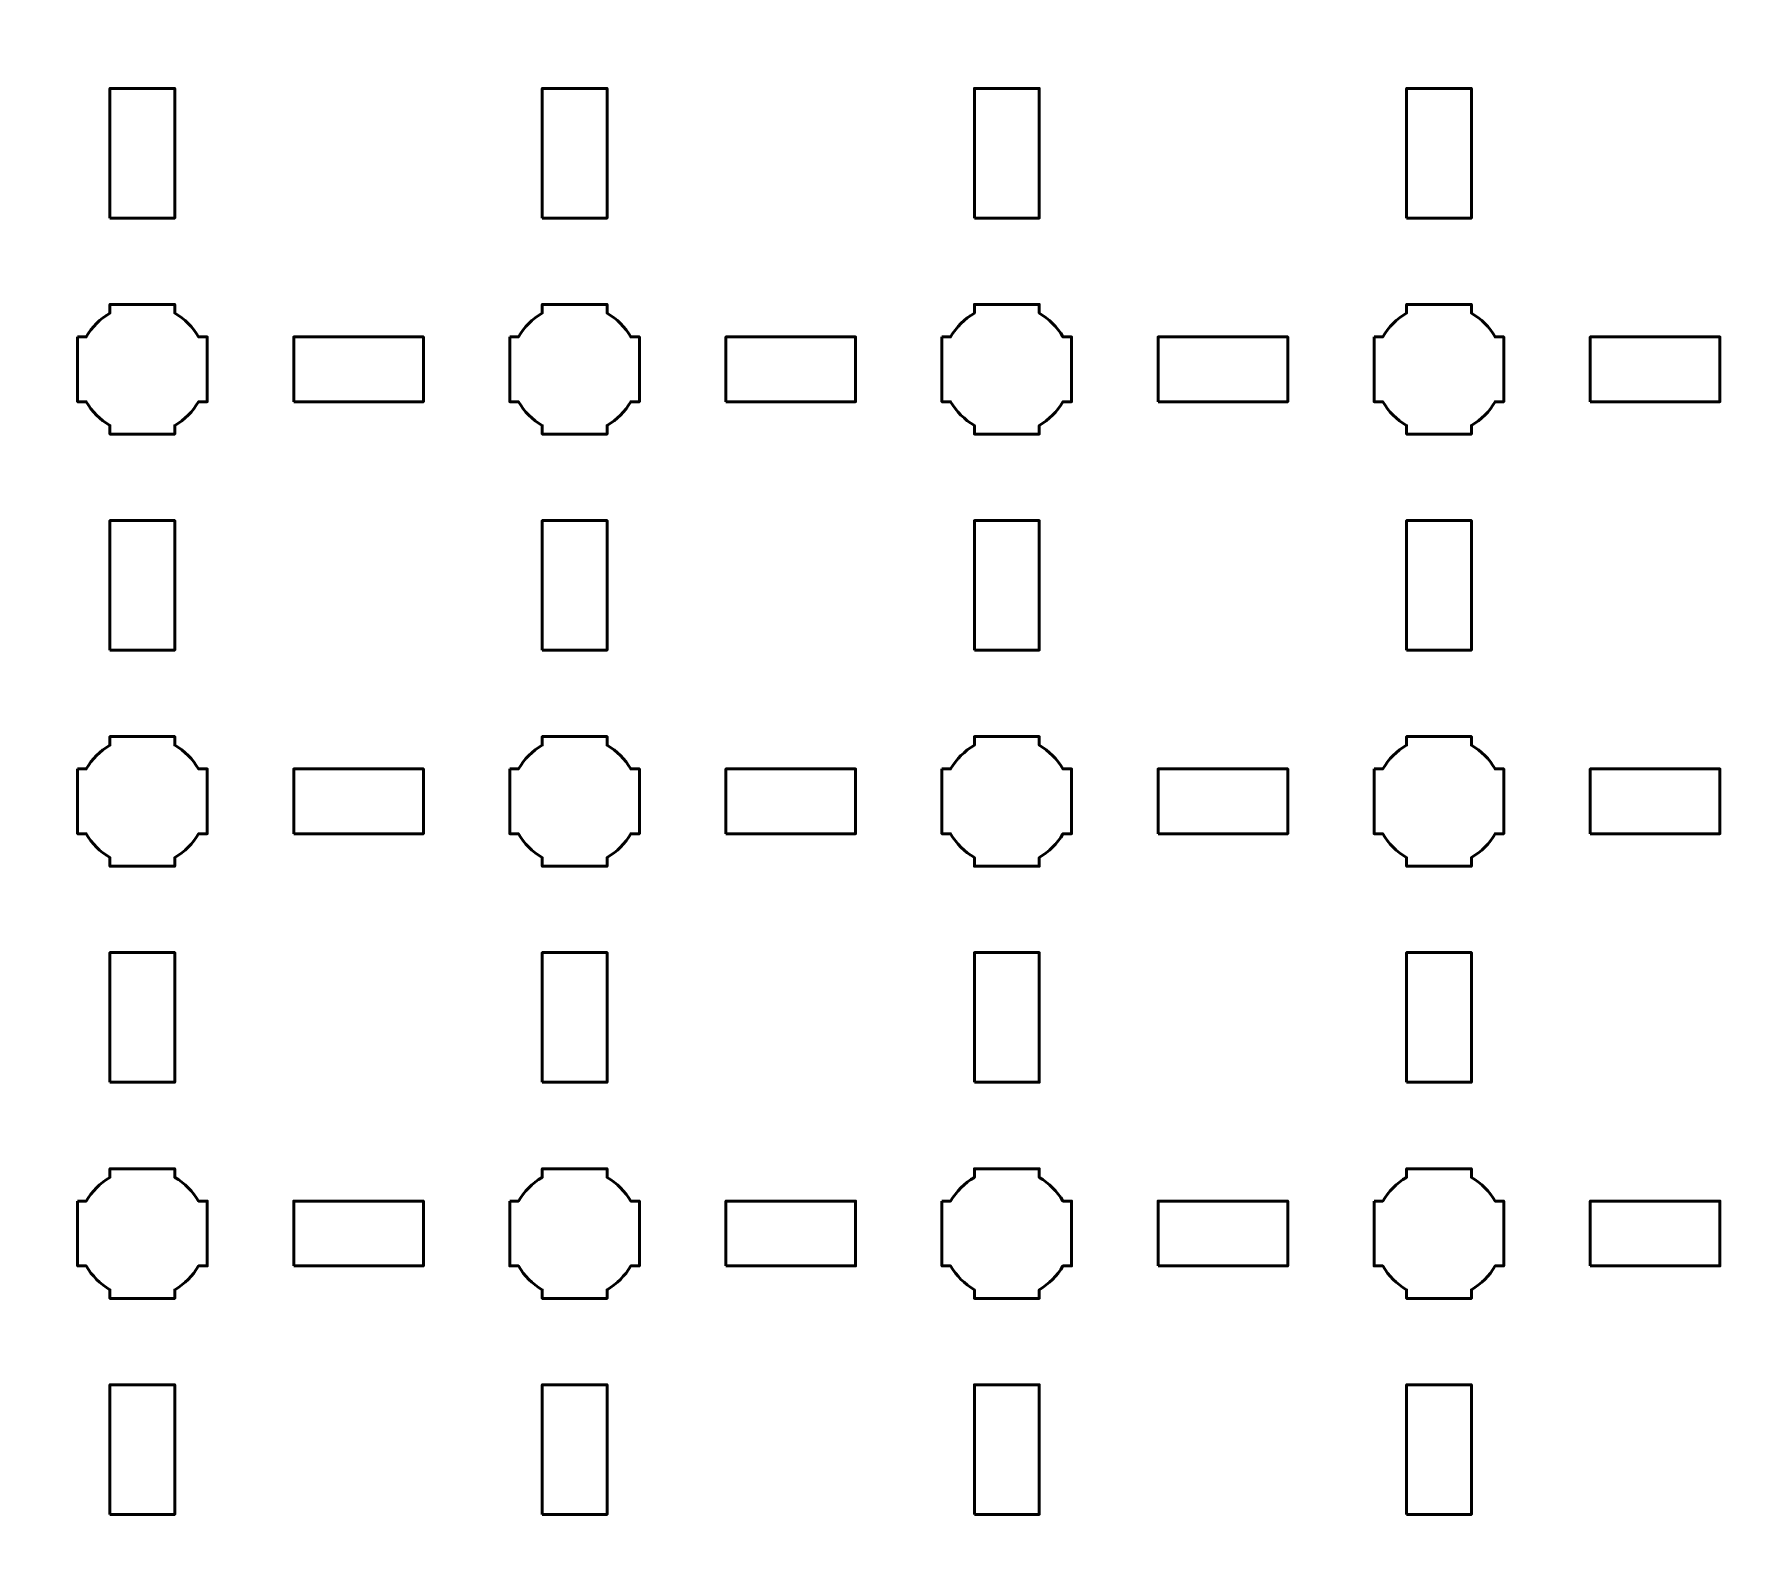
# Model space of a CAD drawing. Header units: centimetres. Extents: x -40.1 to 19.1, y -44.5 to 14.8.
# Drawn here: x 4 to 11.95, y -29.35 to -22.3 of the extents above; entities that cross this region are included whole.
import ezdxf

# ---------------------------------------------------------------- set-up
doc = ezdxf.new("R2010")
doc.units = ezdxf.units.CM
doc.header["$MEASUREMENT"] = 0
doc.layers.add('Layer 1', color=7, linetype='Continuous')

msp = doc.modelspace()

# ---------------------------------------------------------------- linework, layer by layer
at = {"layer": 'Layer 1', "lineweight": 53}
for points in [[(4.35, -23.15), (4.65, -23.15), (4.65, -22.55), (4.35, -22.55), (4.35, -23.15)], [(6.35, -23.15), (6.65, -23.15), (6.65, -22.55), (6.35, -22.55), (6.35, -23.15)], [(8.35, -23.15), (8.65, -23.15), (8.65, -22.55), (8.35, -22.55), (8.35, -23.15)], [(10.35, -23.15), (10.65, -23.15), (10.65, -22.55), (10.35, -22.55), (10.35, -23.15)], [(5.2, -24), (5.8, -24), (5.8, -23.7), (5.2, -23.7), (5.2, -24)], [(7.2, -24), (7.8, -24), (7.8, -23.7), (7.2, -23.7), (7.2, -24)], [(9.2, -24), (9.8, -24), (9.8, -23.7), (9.2, -23.7), (9.2, -24)], [(11.2, -24), (11.8, -24), (11.8, -23.7), (11.2, -23.7), (11.2, -24)], [(4.35, -25.15), (4.65, -25.15), (4.65, -24.55), (4.35, -24.55), (4.35, -25.15)], [(6.35, -25.15), (6.65, -25.15), (6.65, -24.55), (6.35, -24.55), (6.35, -25.15)], [(8.35, -25.15), (8.65, -25.15), (8.65, -24.55), (8.35, -24.55), (8.35, -25.15)], [(10.35, -25.15), (10.65, -25.15), (10.65, -24.55), (10.35, -24.55), (10.35, -25.15)], [(5.2, -26), (5.8, -26), (5.8, -25.7), (5.2, -25.7), (5.2, -26)], [(7.2, -26), (7.8, -26), (7.8, -25.7), (7.2, -25.7), (7.2, -26)], [(9.2, -26), (9.8, -26), (9.8, -25.7), (9.2, -25.7), (9.2, -26)], [(11.2, -26), (11.8, -26), (11.8, -25.7), (11.2, -25.7), (11.2, -26)], [(4.35, -27.15), (4.65, -27.15), (4.65, -26.55), (4.35, -26.55), (4.35, -27.15)], [(6.35, -27.15), (6.65, -27.15), (6.65, -26.55), (6.35, -26.55), (6.35, -27.15)], [(8.35, -27.15), (8.65, -27.15), (8.65, -26.55), (8.35, -26.55), (8.35, -27.15)], [(10.35, -27.15), (10.65, -27.15), (10.65, -26.55), (10.35, -26.55), (10.35, -27.15)], [(5.2, -28), (5.8, -28), (5.8, -27.7), (5.2, -27.7), (5.2, -28)], [(7.2, -28), (7.8, -28), (7.8, -27.7), (7.2, -27.7), (7.2, -28)], [(9.2, -28), (9.8, -28), (9.8, -27.7), (9.2, -27.7), (9.2, -28)], [(11.2, -28), (11.8, -28), (11.8, -27.7), (11.2, -27.7), (11.2, -28)], [(4.35, -29.15), (4.65, -29.15), (4.65, -28.55), (4.35, -28.55), (4.35, -29.15)], [(6.35, -29.15), (6.65, -29.15), (6.65, -28.55), (6.35, -28.55), (6.35, -29.15)], [(8.35, -29.15), (8.65, -29.15), (8.65, -28.55), (8.35, -28.55), (8.35, -29.15)], [(10.35, -29.15), (10.65, -29.15), (10.65, -28.55), (10.35, -28.55), (10.35, -29.15)]]:
    msp.add_lwpolyline(points, close=True, dxfattribs=at)
for points, knots in [([(-40.15, -44), (-40.15, -44), (-40.15, 14.3), (-40.15, 14.3), (-40.15, 14.3), (-40.15, 14.57609), (-39.92609, 14.8), (-39.65, 14.8), (-39.65, 14.8), (-39.65, 14.8), (18.65, 14.8), (18.65, 14.8), (18.65, 14.8), (18.92609, 14.8), (19.15, 14.57609), (19.15, 14.3), (19.15, 14.3), (19.15, 14.3), (19.15, -44), (19.15, -44), (19.15, -44), (19.15, -44.27609), (18.92609, -44.5), (18.65, -44.5), (18.65, -44.5), (18.65, -44.5), (-39.65, -44.5), (-39.65, -44.5), (-39.65, -44.5), (-39.92609, -44.5), (-40.15, -44.27609), (-40.15, -44)], [0, 0, 0, 0, 0.125, 0.125, 0.125, 0.125, 0.25, 0.25, 0.25, 0.25, 0.375, 0.375, 0.375, 0.375, 0.5, 0.5, 0.5, 0.5, 0.625, 0.625, 0.625, 0.625, 0.75, 0.75, 0.75, 0.75, 0.875, 0.875, 0.875, 0.875, 1, 1, 1, 1]), ([(4.2, -23.7), (4.2, -23.7), (4.24015, -23.7), (4.24015, -23.7), (4.24015, -23.7), (4.2665, -23.65447), (4.30447, -23.6165), (4.35, -23.59015), (4.35, -23.59015), (4.35, -23.59015), (4.35, -23.55), (4.35, -23.55), (4.35, -23.55), (4.35, -23.55), (4.5, -23.55), (4.5, -23.55), (4.5, -23.55), (4.5, -23.55), (4.65, -23.55), (4.65, -23.55), (4.65, -23.55), (4.65, -23.55), (4.65, -23.59015), (4.65, -23.59015), (4.65, -23.59015), (4.69553, -23.6165), (4.7335, -23.65447), (4.75985, -23.7), (4.75985, -23.7), (4.75985, -23.7), (4.8, -23.7), (4.8, -23.7), (4.8, -23.7), (4.8, -23.7), (4.8, -23.85), (4.8, -23.85), (4.8, -23.85), (4.8, -23.85), (4.8, -24), (4.8, -24), (4.8, -24), (4.8, -24), (4.75985, -24), (4.75985, -24), (4.75985, -24), (4.7335, -24.04553), (4.69553, -24.0835), (4.65, -24.10985), (4.65, -24.10985), (4.65, -24.10985), (4.65, -24.15), (4.65, -24.15), (4.65, -24.15), (4.65, -24.15), (4.5, -24.15), (4.5, -24.15), (4.5, -24.15), (4.5, -24.15), (4.35, -24.15), (4.35, -24.15), (4.35, -24.15), (4.35, -24.15), (4.35, -24.10985), (4.35, -24.10985), (4.35, -24.10985), (4.30447, -24.0835), (4.2665, -24.04553), (4.24015, -24), (4.24015, -24), (4.24015, -24), (4.2, -24), (4.2, -24), (4.2, -24), (4.2, -24), (4.2, -23.85), (4.2, -23.85), (4.2, -23.85), (4.2, -23.85), (4.2, -23.7), (4.2, -23.7)], [0, 0, 0, 0, 0.05, 0.05, 0.05, 0.05, 0.1, 0.1, 0.1, 0.1, 0.15, 0.15, 0.15, 0.15, 0.2, 0.2, 0.2, 0.2, 0.25, 0.25, 0.25, 0.25, 0.3, 0.3, 0.3, 0.3, 0.35, 0.35, 0.35, 0.35, 0.4, 0.4, 0.4, 0.4, 0.45, 0.45, 0.45, 0.45, 0.5, 0.5, 0.5, 0.5, 0.55, 0.55, 0.55, 0.55, 0.6, 0.6, 0.6, 0.6, 0.65, 0.65, 0.65, 0.65, 0.7, 0.7, 0.7, 0.7, 0.75, 0.75, 0.75, 0.75, 0.8, 0.8, 0.8, 0.8, 0.85, 0.85, 0.85, 0.85, 0.9, 0.9, 0.9, 0.9, 0.95, 0.95, 0.95, 0.95, 1, 1, 1, 1]), ([(6.2, -23.7), (6.2, -23.7), (6.24015, -23.7), (6.24015, -23.7), (6.24015, -23.7), (6.2665, -23.65447), (6.30447, -23.6165), (6.35, -23.59015), (6.35, -23.59015), (6.35, -23.59015), (6.35, -23.55), (6.35, -23.55), (6.35, -23.55), (6.35, -23.55), (6.5, -23.55), (6.5, -23.55), (6.5, -23.55), (6.5, -23.55), (6.65, -23.55), (6.65, -23.55), (6.65, -23.55), (6.65, -23.55), (6.65, -23.59015), (6.65, -23.59015), (6.65, -23.59015), (6.69553, -23.6165), (6.7335, -23.65447), (6.75985, -23.7), (6.75985, -23.7), (6.75985, -23.7), (6.8, -23.7), (6.8, -23.7), (6.8, -23.7), (6.8, -23.7), (6.8, -23.85), (6.8, -23.85), (6.8, -23.85), (6.8, -23.85), (6.8, -24), (6.8, -24), (6.8, -24), (6.8, -24), (6.75985, -24), (6.75985, -24), (6.75985, -24), (6.7335, -24.04553), (6.69553, -24.0835), (6.65, -24.10985), (6.65, -24.10985), (6.65, -24.10985), (6.65, -24.15), (6.65, -24.15), (6.65, -24.15), (6.65, -24.15), (6.5, -24.15), (6.5, -24.15), (6.5, -24.15), (6.5, -24.15), (6.35, -24.15), (6.35, -24.15), (6.35, -24.15), (6.35, -24.15), (6.35, -24.10985), (6.35, -24.10985), (6.35, -24.10985), (6.30447, -24.0835), (6.2665, -24.04553), (6.24015, -24), (6.24015, -24), (6.24015, -24), (6.2, -24), (6.2, -24), (6.2, -24), (6.2, -24), (6.2, -23.85), (6.2, -23.85), (6.2, -23.85), (6.2, -23.85), (6.2, -23.7), (6.2, -23.7)], [0, 0, 0, 0, 0.05, 0.05, 0.05, 0.05, 0.1, 0.1, 0.1, 0.1, 0.15, 0.15, 0.15, 0.15, 0.2, 0.2, 0.2, 0.2, 0.25, 0.25, 0.25, 0.25, 0.3, 0.3, 0.3, 0.3, 0.35, 0.35, 0.35, 0.35, 0.4, 0.4, 0.4, 0.4, 0.45, 0.45, 0.45, 0.45, 0.5, 0.5, 0.5, 0.5, 0.55, 0.55, 0.55, 0.55, 0.6, 0.6, 0.6, 0.6, 0.65, 0.65, 0.65, 0.65, 0.7, 0.7, 0.7, 0.7, 0.75, 0.75, 0.75, 0.75, 0.8, 0.8, 0.8, 0.8, 0.85, 0.85, 0.85, 0.85, 0.9, 0.9, 0.9, 0.9, 0.95, 0.95, 0.95, 0.95, 1, 1, 1, 1]), ([(8.2, -23.7), (8.2, -23.7), (8.24015, -23.7), (8.24015, -23.7), (8.24015, -23.7), (8.2665, -23.65447), (8.30447, -23.6165), (8.35, -23.59015), (8.35, -23.59015), (8.35, -23.59015), (8.35, -23.55), (8.35, -23.55), (8.35, -23.55), (8.35, -23.55), (8.5, -23.55), (8.5, -23.55), (8.5, -23.55), (8.5, -23.55), (8.65, -23.55), (8.65, -23.55), (8.65, -23.55), (8.65, -23.55), (8.65, -23.59015), (8.65, -23.59015), (8.65, -23.59015), (8.69553, -23.6165), (8.7335, -23.65447), (8.75985, -23.7), (8.75985, -23.7), (8.75985, -23.7), (8.8, -23.7), (8.8, -23.7), (8.8, -23.7), (8.8, -23.7), (8.8, -23.85), (8.8, -23.85), (8.8, -23.85), (8.8, -23.85), (8.8, -24), (8.8, -24), (8.8, -24), (8.8, -24), (8.75985, -24), (8.75985, -24), (8.75985, -24), (8.7335, -24.04553), (8.69553, -24.0835), (8.65, -24.10985), (8.65, -24.10985), (8.65, -24.10985), (8.65, -24.15), (8.65, -24.15), (8.65, -24.15), (8.65, -24.15), (8.5, -24.15), (8.5, -24.15), (8.5, -24.15), (8.5, -24.15), (8.35, -24.15), (8.35, -24.15), (8.35, -24.15), (8.35, -24.15), (8.35, -24.10985), (8.35, -24.10985), (8.35, -24.10985), (8.30447, -24.0835), (8.2665, -24.04553), (8.24015, -24), (8.24015, -24), (8.24015, -24), (8.2, -24), (8.2, -24), (8.2, -24), (8.2, -24), (8.2, -23.85), (8.2, -23.85), (8.2, -23.85), (8.2, -23.85), (8.2, -23.7), (8.2, -23.7)], [0, 0, 0, 0, 0.05, 0.05, 0.05, 0.05, 0.1, 0.1, 0.1, 0.1, 0.15, 0.15, 0.15, 0.15, 0.2, 0.2, 0.2, 0.2, 0.25, 0.25, 0.25, 0.25, 0.3, 0.3, 0.3, 0.3, 0.35, 0.35, 0.35, 0.35, 0.4, 0.4, 0.4, 0.4, 0.45, 0.45, 0.45, 0.45, 0.5, 0.5, 0.5, 0.5, 0.55, 0.55, 0.55, 0.55, 0.6, 0.6, 0.6, 0.6, 0.65, 0.65, 0.65, 0.65, 0.7, 0.7, 0.7, 0.7, 0.75, 0.75, 0.75, 0.75, 0.8, 0.8, 0.8, 0.8, 0.85, 0.85, 0.85, 0.85, 0.9, 0.9, 0.9, 0.9, 0.95, 0.95, 0.95, 0.95, 1, 1, 1, 1]), ([(10.2, -23.7), (10.2, -23.7), (10.24015, -23.7), (10.24015, -23.7), (10.24015, -23.7), (10.2665, -23.65447), (10.30447, -23.6165), (10.35, -23.59015), (10.35, -23.59015), (10.35, -23.59015), (10.35, -23.55), (10.35, -23.55), (10.35, -23.55), (10.35, -23.55), (10.5, -23.55), (10.5, -23.55), (10.5, -23.55), (10.5, -23.55), (10.65, -23.55), (10.65, -23.55), (10.65, -23.55), (10.65, -23.55), (10.65, -23.59015), (10.65, -23.59015), (10.65, -23.59015), (10.69553, -23.6165), (10.7335, -23.65447), (10.75985, -23.7), (10.75985, -23.7), (10.75985, -23.7), (10.8, -23.7), (10.8, -23.7), (10.8, -23.7), (10.8, -23.7), (10.8, -23.85), (10.8, -23.85), (10.8, -23.85), (10.8, -23.85), (10.8, -24), (10.8, -24), (10.8, -24), (10.8, -24), (10.75985, -24), (10.75985, -24), (10.75985, -24), (10.7335, -24.04553), (10.69553, -24.0835), (10.65, -24.10985), (10.65, -24.10985), (10.65, -24.10985), (10.65, -24.15), (10.65, -24.15), (10.65, -24.15), (10.65, -24.15), (10.5, -24.15), (10.5, -24.15), (10.5, -24.15), (10.5, -24.15), (10.35, -24.15), (10.35, -24.15), (10.35, -24.15), (10.35, -24.15), (10.35, -24.10985), (10.35, -24.10985), (10.35, -24.10985), (10.30447, -24.0835), (10.2665, -24.04553), (10.24015, -24), (10.24015, -24), (10.24015, -24), (10.2, -24), (10.2, -24), (10.2, -24), (10.2, -24), (10.2, -23.85), (10.2, -23.85), (10.2, -23.85), (10.2, -23.85), (10.2, -23.7), (10.2, -23.7)], [0, 0, 0, 0, 0.05, 0.05, 0.05, 0.05, 0.1, 0.1, 0.1, 0.1, 0.15, 0.15, 0.15, 0.15, 0.2, 0.2, 0.2, 0.2, 0.25, 0.25, 0.25, 0.25, 0.3, 0.3, 0.3, 0.3, 0.35, 0.35, 0.35, 0.35, 0.4, 0.4, 0.4, 0.4, 0.45, 0.45, 0.45, 0.45, 0.5, 0.5, 0.5, 0.5, 0.55, 0.55, 0.55, 0.55, 0.6, 0.6, 0.6, 0.6, 0.65, 0.65, 0.65, 0.65, 0.7, 0.7, 0.7, 0.7, 0.75, 0.75, 0.75, 0.75, 0.8, 0.8, 0.8, 0.8, 0.85, 0.85, 0.85, 0.85, 0.9, 0.9, 0.9, 0.9, 0.95, 0.95, 0.95, 0.95, 1, 1, 1, 1]), ([(4.2, -25.7), (4.2, -25.7), (4.24015, -25.7), (4.24015, -25.7), (4.24015, -25.7), (4.2665, -25.65447), (4.30447, -25.6165), (4.35, -25.59015), (4.35, -25.59015), (4.35, -25.59015), (4.35, -25.55), (4.35, -25.55), (4.35, -25.55), (4.35, -25.55), (4.5, -25.55), (4.5, -25.55), (4.5, -25.55), (4.5, -25.55), (4.65, -25.55), (4.65, -25.55), (4.65, -25.55), (4.65, -25.55), (4.65, -25.59015), (4.65, -25.59015), (4.65, -25.59015), (4.69553, -25.6165), (4.7335, -25.65447), (4.75985, -25.7), (4.75985, -25.7), (4.75985, -25.7), (4.8, -25.7), (4.8, -25.7), (4.8, -25.7), (4.8, -25.7), (4.8, -25.85), (4.8, -25.85), (4.8, -25.85), (4.8, -25.85), (4.8, -26), (4.8, -26), (4.8, -26), (4.8, -26), (4.75985, -26), (4.75985, -26), (4.75985, -26), (4.7335, -26.04553), (4.69553, -26.0835), (4.65, -26.10985), (4.65, -26.10985), (4.65, -26.10985), (4.65, -26.15), (4.65, -26.15), (4.65, -26.15), (4.65, -26.15), (4.5, -26.15), (4.5, -26.15), (4.5, -26.15), (4.5, -26.15), (4.35, -26.15), (4.35, -26.15), (4.35, -26.15), (4.35, -26.15), (4.35, -26.10985), (4.35, -26.10985), (4.35, -26.10985), (4.30447, -26.0835), (4.2665, -26.04553), (4.24015, -26), (4.24015, -26), (4.24015, -26), (4.2, -26), (4.2, -26), (4.2, -26), (4.2, -26), (4.2, -25.85), (4.2, -25.85), (4.2, -25.85), (4.2, -25.85), (4.2, -25.7), (4.2, -25.7)], [0, 0, 0, 0, 0.05, 0.05, 0.05, 0.05, 0.1, 0.1, 0.1, 0.1, 0.15, 0.15, 0.15, 0.15, 0.2, 0.2, 0.2, 0.2, 0.25, 0.25, 0.25, 0.25, 0.3, 0.3, 0.3, 0.3, 0.35, 0.35, 0.35, 0.35, 0.4, 0.4, 0.4, 0.4, 0.45, 0.45, 0.45, 0.45, 0.5, 0.5, 0.5, 0.5, 0.55, 0.55, 0.55, 0.55, 0.6, 0.6, 0.6, 0.6, 0.65, 0.65, 0.65, 0.65, 0.7, 0.7, 0.7, 0.7, 0.75, 0.75, 0.75, 0.75, 0.8, 0.8, 0.8, 0.8, 0.85, 0.85, 0.85, 0.85, 0.9, 0.9, 0.9, 0.9, 0.95, 0.95, 0.95, 0.95, 1, 1, 1, 1]), ([(6.2, -25.7), (6.2, -25.7), (6.24015, -25.7), (6.24015, -25.7), (6.24015, -25.7), (6.2665, -25.65447), (6.30447, -25.6165), (6.35, -25.59015), (6.35, -25.59015), (6.35, -25.59015), (6.35, -25.55), (6.35, -25.55), (6.35, -25.55), (6.35, -25.55), (6.5, -25.55), (6.5, -25.55), (6.5, -25.55), (6.5, -25.55), (6.65, -25.55), (6.65, -25.55), (6.65, -25.55), (6.65, -25.55), (6.65, -25.59015), (6.65, -25.59015), (6.65, -25.59015), (6.69553, -25.6165), (6.7335, -25.65447), (6.75985, -25.7), (6.75985, -25.7), (6.75985, -25.7), (6.8, -25.7), (6.8, -25.7), (6.8, -25.7), (6.8, -25.7), (6.8, -25.85), (6.8, -25.85), (6.8, -25.85), (6.8, -25.85), (6.8, -26), (6.8, -26), (6.8, -26), (6.8, -26), (6.75985, -26), (6.75985, -26), (6.75985, -26), (6.7335, -26.04553), (6.69553, -26.0835), (6.65, -26.10985), (6.65, -26.10985), (6.65, -26.10985), (6.65, -26.15), (6.65, -26.15), (6.65, -26.15), (6.65, -26.15), (6.5, -26.15), (6.5, -26.15), (6.5, -26.15), (6.5, -26.15), (6.35, -26.15), (6.35, -26.15), (6.35, -26.15), (6.35, -26.15), (6.35, -26.10985), (6.35, -26.10985), (6.35, -26.10985), (6.30447, -26.0835), (6.2665, -26.04553), (6.24015, -26), (6.24015, -26), (6.24015, -26), (6.2, -26), (6.2, -26), (6.2, -26), (6.2, -26), (6.2, -25.85), (6.2, -25.85), (6.2, -25.85), (6.2, -25.85), (6.2, -25.7), (6.2, -25.7)], [0, 0, 0, 0, 0.05, 0.05, 0.05, 0.05, 0.1, 0.1, 0.1, 0.1, 0.15, 0.15, 0.15, 0.15, 0.2, 0.2, 0.2, 0.2, 0.25, 0.25, 0.25, 0.25, 0.3, 0.3, 0.3, 0.3, 0.35, 0.35, 0.35, 0.35, 0.4, 0.4, 0.4, 0.4, 0.45, 0.45, 0.45, 0.45, 0.5, 0.5, 0.5, 0.5, 0.55, 0.55, 0.55, 0.55, 0.6, 0.6, 0.6, 0.6, 0.65, 0.65, 0.65, 0.65, 0.7, 0.7, 0.7, 0.7, 0.75, 0.75, 0.75, 0.75, 0.8, 0.8, 0.8, 0.8, 0.85, 0.85, 0.85, 0.85, 0.9, 0.9, 0.9, 0.9, 0.95, 0.95, 0.95, 0.95, 1, 1, 1, 1]), ([(8.2, -25.7), (8.2, -25.7), (8.24015, -25.7), (8.24015, -25.7), (8.24015, -25.7), (8.2665, -25.65447), (8.30447, -25.6165), (8.35, -25.59015), (8.35, -25.59015), (8.35, -25.59015), (8.35, -25.55), (8.35, -25.55), (8.35, -25.55), (8.35, -25.55), (8.5, -25.55), (8.5, -25.55), (8.5, -25.55), (8.5, -25.55), (8.65, -25.55), (8.65, -25.55), (8.65, -25.55), (8.65, -25.55), (8.65, -25.59015), (8.65, -25.59015), (8.65, -25.59015), (8.69553, -25.6165), (8.7335, -25.65447), (8.75985, -25.7), (8.75985, -25.7), (8.75985, -25.7), (8.8, -25.7), (8.8, -25.7), (8.8, -25.7), (8.8, -25.7), (8.8, -25.85), (8.8, -25.85), (8.8, -25.85), (8.8, -25.85), (8.8, -26), (8.8, -26), (8.8, -26), (8.8, -26), (8.75985, -26), (8.75985, -26), (8.75985, -26), (8.7335, -26.04553), (8.69553, -26.0835), (8.65, -26.10985), (8.65, -26.10985), (8.65, -26.10985), (8.65, -26.15), (8.65, -26.15), (8.65, -26.15), (8.65, -26.15), (8.5, -26.15), (8.5, -26.15), (8.5, -26.15), (8.5, -26.15), (8.35, -26.15), (8.35, -26.15), (8.35, -26.15), (8.35, -26.15), (8.35, -26.10985), (8.35, -26.10985), (8.35, -26.10985), (8.30447, -26.0835), (8.2665, -26.04553), (8.24015, -26), (8.24015, -26), (8.24015, -26), (8.2, -26), (8.2, -26), (8.2, -26), (8.2, -26), (8.2, -25.85), (8.2, -25.85), (8.2, -25.85), (8.2, -25.85), (8.2, -25.7), (8.2, -25.7)], [0, 0, 0, 0, 0.05, 0.05, 0.05, 0.05, 0.1, 0.1, 0.1, 0.1, 0.15, 0.15, 0.15, 0.15, 0.2, 0.2, 0.2, 0.2, 0.25, 0.25, 0.25, 0.25, 0.3, 0.3, 0.3, 0.3, 0.35, 0.35, 0.35, 0.35, 0.4, 0.4, 0.4, 0.4, 0.45, 0.45, 0.45, 0.45, 0.5, 0.5, 0.5, 0.5, 0.55, 0.55, 0.55, 0.55, 0.6, 0.6, 0.6, 0.6, 0.65, 0.65, 0.65, 0.65, 0.7, 0.7, 0.7, 0.7, 0.75, 0.75, 0.75, 0.75, 0.8, 0.8, 0.8, 0.8, 0.85, 0.85, 0.85, 0.85, 0.9, 0.9, 0.9, 0.9, 0.95, 0.95, 0.95, 0.95, 1, 1, 1, 1]), ([(10.2, -25.7), (10.2, -25.7), (10.24015, -25.7), (10.24015, -25.7), (10.24015, -25.7), (10.2665, -25.65447), (10.30447, -25.6165), (10.35, -25.59015), (10.35, -25.59015), (10.35, -25.59015), (10.35, -25.55), (10.35, -25.55), (10.35, -25.55), (10.35, -25.55), (10.5, -25.55), (10.5, -25.55), (10.5, -25.55), (10.5, -25.55), (10.65, -25.55), (10.65, -25.55), (10.65, -25.55), (10.65, -25.55), (10.65, -25.59015), (10.65, -25.59015), (10.65, -25.59015), (10.69553, -25.6165), (10.7335, -25.65447), (10.75985, -25.7), (10.75985, -25.7), (10.75985, -25.7), (10.8, -25.7), (10.8, -25.7), (10.8, -25.7), (10.8, -25.7), (10.8, -25.85), (10.8, -25.85), (10.8, -25.85), (10.8, -25.85), (10.8, -26), (10.8, -26), (10.8, -26), (10.8, -26), (10.75985, -26), (10.75985, -26), (10.75985, -26), (10.7335, -26.04553), (10.69553, -26.0835), (10.65, -26.10985), (10.65, -26.10985), (10.65, -26.10985), (10.65, -26.15), (10.65, -26.15), (10.65, -26.15), (10.65, -26.15), (10.5, -26.15), (10.5, -26.15), (10.5, -26.15), (10.5, -26.15), (10.35, -26.15), (10.35, -26.15), (10.35, -26.15), (10.35, -26.15), (10.35, -26.10985), (10.35, -26.10985), (10.35, -26.10985), (10.30447, -26.0835), (10.2665, -26.04553), (10.24015, -26), (10.24015, -26), (10.24015, -26), (10.2, -26), (10.2, -26), (10.2, -26), (10.2, -26), (10.2, -25.85), (10.2, -25.85), (10.2, -25.85), (10.2, -25.85), (10.2, -25.7), (10.2, -25.7)], [0, 0, 0, 0, 0.05, 0.05, 0.05, 0.05, 0.1, 0.1, 0.1, 0.1, 0.15, 0.15, 0.15, 0.15, 0.2, 0.2, 0.2, 0.2, 0.25, 0.25, 0.25, 0.25, 0.3, 0.3, 0.3, 0.3, 0.35, 0.35, 0.35, 0.35, 0.4, 0.4, 0.4, 0.4, 0.45, 0.45, 0.45, 0.45, 0.5, 0.5, 0.5, 0.5, 0.55, 0.55, 0.55, 0.55, 0.6, 0.6, 0.6, 0.6, 0.65, 0.65, 0.65, 0.65, 0.7, 0.7, 0.7, 0.7, 0.75, 0.75, 0.75, 0.75, 0.8, 0.8, 0.8, 0.8, 0.85, 0.85, 0.85, 0.85, 0.9, 0.9, 0.9, 0.9, 0.95, 0.95, 0.95, 0.95, 1, 1, 1, 1]), ([(4.2, -27.7), (4.2, -27.7), (4.24015, -27.7), (4.24015, -27.7), (4.24015, -27.7), (4.2665, -27.65447), (4.30447, -27.6165), (4.35, -27.59015), (4.35, -27.59015), (4.35, -27.59015), (4.35, -27.55), (4.35, -27.55), (4.35, -27.55), (4.35, -27.55), (4.5, -27.55), (4.5, -27.55), (4.5, -27.55), (4.5, -27.55), (4.65, -27.55), (4.65, -27.55), (4.65, -27.55), (4.65, -27.55), (4.65, -27.59015), (4.65, -27.59015), (4.65, -27.59015), (4.69553, -27.6165), (4.7335, -27.65447), (4.75985, -27.7), (4.75985, -27.7), (4.75985, -27.7), (4.8, -27.7), (4.8, -27.7), (4.8, -27.7), (4.8, -27.7), (4.8, -27.85), (4.8, -27.85), (4.8, -27.85), (4.8, -27.85), (4.8, -28), (4.8, -28), (4.8, -28), (4.8, -28), (4.75985, -28), (4.75985, -28), (4.75985, -28), (4.7335, -28.04553), (4.69553, -28.0835), (4.65, -28.10985), (4.65, -28.10985), (4.65, -28.10985), (4.65, -28.15), (4.65, -28.15), (4.65, -28.15), (4.65, -28.15), (4.5, -28.15), (4.5, -28.15), (4.5, -28.15), (4.5, -28.15), (4.35, -28.15), (4.35, -28.15), (4.35, -28.15), (4.35, -28.15), (4.35, -28.10985), (4.35, -28.10985), (4.35, -28.10985), (4.30447, -28.0835), (4.2665, -28.04553), (4.24015, -28), (4.24015, -28), (4.24015, -28), (4.2, -28), (4.2, -28), (4.2, -28), (4.2, -28), (4.2, -27.85), (4.2, -27.85), (4.2, -27.85), (4.2, -27.85), (4.2, -27.7), (4.2, -27.7)], [0, 0, 0, 0, 0.05, 0.05, 0.05, 0.05, 0.1, 0.1, 0.1, 0.1, 0.15, 0.15, 0.15, 0.15, 0.2, 0.2, 0.2, 0.2, 0.25, 0.25, 0.25, 0.25, 0.3, 0.3, 0.3, 0.3, 0.35, 0.35, 0.35, 0.35, 0.4, 0.4, 0.4, 0.4, 0.45, 0.45, 0.45, 0.45, 0.5, 0.5, 0.5, 0.5, 0.55, 0.55, 0.55, 0.55, 0.6, 0.6, 0.6, 0.6, 0.65, 0.65, 0.65, 0.65, 0.7, 0.7, 0.7, 0.7, 0.75, 0.75, 0.75, 0.75, 0.8, 0.8, 0.8, 0.8, 0.85, 0.85, 0.85, 0.85, 0.9, 0.9, 0.9, 0.9, 0.95, 0.95, 0.95, 0.95, 1, 1, 1, 1]), ([(6.2, -27.7), (6.2, -27.7), (6.24015, -27.7), (6.24015, -27.7), (6.24015, -27.7), (6.2665, -27.65447), (6.30447, -27.6165), (6.35, -27.59015), (6.35, -27.59015), (6.35, -27.59015), (6.35, -27.55), (6.35, -27.55), (6.35, -27.55), (6.35, -27.55), (6.5, -27.55), (6.5, -27.55), (6.5, -27.55), (6.5, -27.55), (6.65, -27.55), (6.65, -27.55), (6.65, -27.55), (6.65, -27.55), (6.65, -27.59015), (6.65, -27.59015), (6.65, -27.59015), (6.69553, -27.6165), (6.7335, -27.65447), (6.75985, -27.7), (6.75985, -27.7), (6.75985, -27.7), (6.8, -27.7), (6.8, -27.7), (6.8, -27.7), (6.8, -27.7), (6.8, -27.85), (6.8, -27.85), (6.8, -27.85), (6.8, -27.85), (6.8, -28), (6.8, -28), (6.8, -28), (6.8, -28), (6.75985, -28), (6.75985, -28), (6.75985, -28), (6.7335, -28.04553), (6.69553, -28.0835), (6.65, -28.10985), (6.65, -28.10985), (6.65, -28.10985), (6.65, -28.15), (6.65, -28.15), (6.65, -28.15), (6.65, -28.15), (6.5, -28.15), (6.5, -28.15), (6.5, -28.15), (6.5, -28.15), (6.35, -28.15), (6.35, -28.15), (6.35, -28.15), (6.35, -28.15), (6.35, -28.10985), (6.35, -28.10985), (6.35, -28.10985), (6.30447, -28.0835), (6.2665, -28.04553), (6.24015, -28), (6.24015, -28), (6.24015, -28), (6.2, -28), (6.2, -28), (6.2, -28), (6.2, -28), (6.2, -27.85), (6.2, -27.85), (6.2, -27.85), (6.2, -27.85), (6.2, -27.7), (6.2, -27.7)], [0, 0, 0, 0, 0.05, 0.05, 0.05, 0.05, 0.1, 0.1, 0.1, 0.1, 0.15, 0.15, 0.15, 0.15, 0.2, 0.2, 0.2, 0.2, 0.25, 0.25, 0.25, 0.25, 0.3, 0.3, 0.3, 0.3, 0.35, 0.35, 0.35, 0.35, 0.4, 0.4, 0.4, 0.4, 0.45, 0.45, 0.45, 0.45, 0.5, 0.5, 0.5, 0.5, 0.55, 0.55, 0.55, 0.55, 0.6, 0.6, 0.6, 0.6, 0.65, 0.65, 0.65, 0.65, 0.7, 0.7, 0.7, 0.7, 0.75, 0.75, 0.75, 0.75, 0.8, 0.8, 0.8, 0.8, 0.85, 0.85, 0.85, 0.85, 0.9, 0.9, 0.9, 0.9, 0.95, 0.95, 0.95, 0.95, 1, 1, 1, 1]), ([(8.2, -27.7), (8.2, -27.7), (8.24015, -27.7), (8.24015, -27.7), (8.24015, -27.7), (8.2665, -27.65447), (8.30447, -27.6165), (8.35, -27.59015), (8.35, -27.59015), (8.35, -27.59015), (8.35, -27.55), (8.35, -27.55), (8.35, -27.55), (8.35, -27.55), (8.5, -27.55), (8.5, -27.55), (8.5, -27.55), (8.5, -27.55), (8.65, -27.55), (8.65, -27.55), (8.65, -27.55), (8.65, -27.55), (8.65, -27.59015), (8.65, -27.59015), (8.65, -27.59015), (8.69553, -27.6165), (8.7335, -27.65447), (8.75985, -27.7), (8.75985, -27.7), (8.75985, -27.7), (8.8, -27.7), (8.8, -27.7), (8.8, -27.7), (8.8, -27.7), (8.8, -27.85), (8.8, -27.85), (8.8, -27.85), (8.8, -27.85), (8.8, -28), (8.8, -28), (8.8, -28), (8.8, -28), (8.75985, -28), (8.75985, -28), (8.75985, -28), (8.7335, -28.04553), (8.69553, -28.0835), (8.65, -28.10985), (8.65, -28.10985), (8.65, -28.10985), (8.65, -28.15), (8.65, -28.15), (8.65, -28.15), (8.65, -28.15), (8.5, -28.15), (8.5, -28.15), (8.5, -28.15), (8.5, -28.15), (8.35, -28.15), (8.35, -28.15), (8.35, -28.15), (8.35, -28.15), (8.35, -28.10985), (8.35, -28.10985), (8.35, -28.10985), (8.30447, -28.0835), (8.2665, -28.04553), (8.24015, -28), (8.24015, -28), (8.24015, -28), (8.2, -28), (8.2, -28), (8.2, -28), (8.2, -28), (8.2, -27.85), (8.2, -27.85), (8.2, -27.85), (8.2, -27.85), (8.2, -27.7), (8.2, -27.7)], [0, 0, 0, 0, 0.05, 0.05, 0.05, 0.05, 0.1, 0.1, 0.1, 0.1, 0.15, 0.15, 0.15, 0.15, 0.2, 0.2, 0.2, 0.2, 0.25, 0.25, 0.25, 0.25, 0.3, 0.3, 0.3, 0.3, 0.35, 0.35, 0.35, 0.35, 0.4, 0.4, 0.4, 0.4, 0.45, 0.45, 0.45, 0.45, 0.5, 0.5, 0.5, 0.5, 0.55, 0.55, 0.55, 0.55, 0.6, 0.6, 0.6, 0.6, 0.65, 0.65, 0.65, 0.65, 0.7, 0.7, 0.7, 0.7, 0.75, 0.75, 0.75, 0.75, 0.8, 0.8, 0.8, 0.8, 0.85, 0.85, 0.85, 0.85, 0.9, 0.9, 0.9, 0.9, 0.95, 0.95, 0.95, 0.95, 1, 1, 1, 1]), ([(10.2, -27.7), (10.2, -27.7), (10.24015, -27.7), (10.24015, -27.7), (10.24015, -27.7), (10.2665, -27.65447), (10.30447, -27.6165), (10.35, -27.59015), (10.35, -27.59015), (10.35, -27.59015), (10.35, -27.55), (10.35, -27.55), (10.35, -27.55), (10.35, -27.55), (10.5, -27.55), (10.5, -27.55), (10.5, -27.55), (10.5, -27.55), (10.65, -27.55), (10.65, -27.55), (10.65, -27.55), (10.65, -27.55), (10.65, -27.59015), (10.65, -27.59015), (10.65, -27.59015), (10.69553, -27.6165), (10.7335, -27.65447), (10.75985, -27.7), (10.75985, -27.7), (10.75985, -27.7), (10.8, -27.7), (10.8, -27.7), (10.8, -27.7), (10.8, -27.7), (10.8, -27.85), (10.8, -27.85), (10.8, -27.85), (10.8, -27.85), (10.8, -28), (10.8, -28), (10.8, -28), (10.8, -28), (10.75985, -28), (10.75985, -28), (10.75985, -28), (10.7335, -28.04553), (10.69553, -28.0835), (10.65, -28.10985), (10.65, -28.10985), (10.65, -28.10985), (10.65, -28.15), (10.65, -28.15), (10.65, -28.15), (10.65, -28.15), (10.5, -28.15), (10.5, -28.15), (10.5, -28.15), (10.5, -28.15), (10.35, -28.15), (10.35, -28.15), (10.35, -28.15), (10.35, -28.15), (10.35, -28.10985), (10.35, -28.10985), (10.35, -28.10985), (10.30447, -28.0835), (10.2665, -28.04553), (10.24015, -28), (10.24015, -28), (10.24015, -28), (10.2, -28), (10.2, -28), (10.2, -28), (10.2, -28), (10.2, -27.85), (10.2, -27.85), (10.2, -27.85), (10.2, -27.85), (10.2, -27.7), (10.2, -27.7)], [0, 0, 0, 0, 0.05, 0.05, 0.05, 0.05, 0.1, 0.1, 0.1, 0.1, 0.15, 0.15, 0.15, 0.15, 0.2, 0.2, 0.2, 0.2, 0.25, 0.25, 0.25, 0.25, 0.3, 0.3, 0.3, 0.3, 0.35, 0.35, 0.35, 0.35, 0.4, 0.4, 0.4, 0.4, 0.45, 0.45, 0.45, 0.45, 0.5, 0.5, 0.5, 0.5, 0.55, 0.55, 0.55, 0.55, 0.6, 0.6, 0.6, 0.6, 0.65, 0.65, 0.65, 0.65, 0.7, 0.7, 0.7, 0.7, 0.75, 0.75, 0.75, 0.75, 0.8, 0.8, 0.8, 0.8, 0.85, 0.85, 0.85, 0.85, 0.9, 0.9, 0.9, 0.9, 0.95, 0.95, 0.95, 0.95, 1, 1, 1, 1])]:
    msp.add_open_spline(points, degree=3, knots=knots, dxfattribs=at)

doc.saveas('drawing.dxf')
